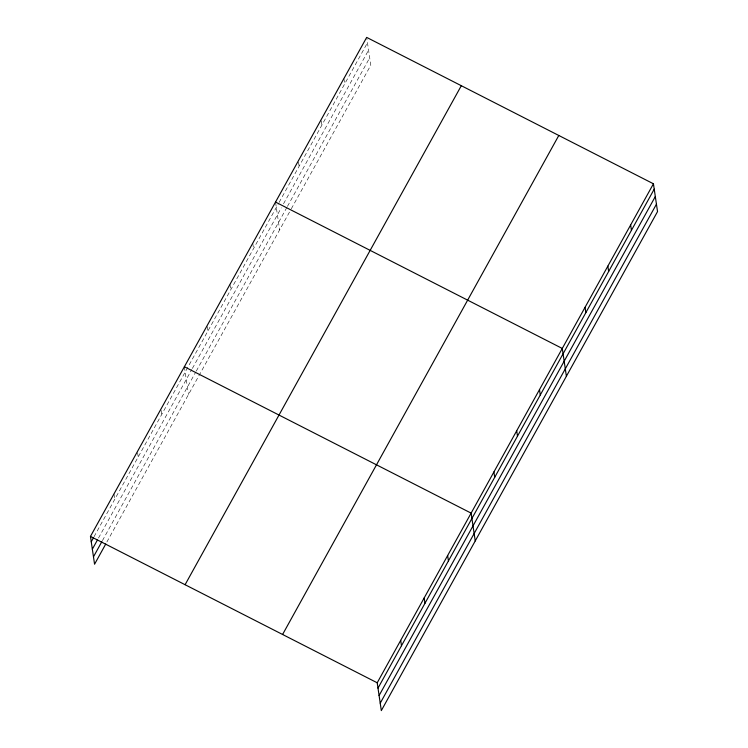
<?xml version="1.0" encoding="UTF-8"?>
<svg xmlns="http://www.w3.org/2000/svg" width="748" height="748" viewBox="0 0 748 748"><rect width="100%" height="100%" fill="white"/><g stroke="black" fill="none" stroke-linecap="round" stroke-linejoin="round"><path stroke-width="0.56" stroke-dasharray="3.74 2.81" d="M94.042 536.718L278.546 203.409M279.098 202.409L367.474 42.758M98.493 538.064L191.815 369.475M192.376 368.465L281.304 207.813M283.529 203.793L368.568 50.172M102.42 540.654L195.724 372.083M196.285 371.083L286.877 207.411M287.438 206.411L369.699 57.802M106.871 542.001L290.748 209.805M291.309 208.795L370.793 65.216L366.838 38.475M343.893 78.568L344.688 83.926M321.266 120.811L321.892 125.094M298.471 161.979L299.106 166.262M275.526 202.072L279.64 229.888M252.74 243.24L253.535 248.598M229.954 284.408L230.739 289.766M207.318 326.652L207.953 330.934M184.373 366.744L188.487 394.561M161.054 410.231L161.69 414.514M137.576 452.643L138.212 456.935M113.939 493.989L114.734 499.346"/><path stroke-width="1.12" d="M105.749 544.02L94.566 564.216L90.461 536.41L366.679 37.4L653.434 183.784L657.539 211.591L381.321 710.6L377.207 682.784L653.434 183.784M91.256 541.767L93.491 537.728M92.35 549.172L97.38 540.084M93.472 556.811L101.859 541.664M185.093 584.712L461.31 85.702M282.585 634.482L558.803 135.472M378.002 688.141L654.22 189.141M379.096 695.556L655.313 196.546M380.227 703.185L656.445 204.185M275.526 202.072L562.281 348.456L566.386 376.263M184.373 366.744L471.128 513.128L475.232 540.935M90.461 536.41L377.207 682.784M630.648 224.952L631.434 230.309M607.853 266.12L608.648 271.477M585.067 307.288L585.862 312.645M539.495 389.624L540.28 394.981M516.7 430.792L517.494 436.149M493.914 471.96L494.709 477.318M447.65 555.54L448.435 560.897M424.172 597.961L424.958 603.318M400.694 640.372L401.48 645.73"/></g></svg>
